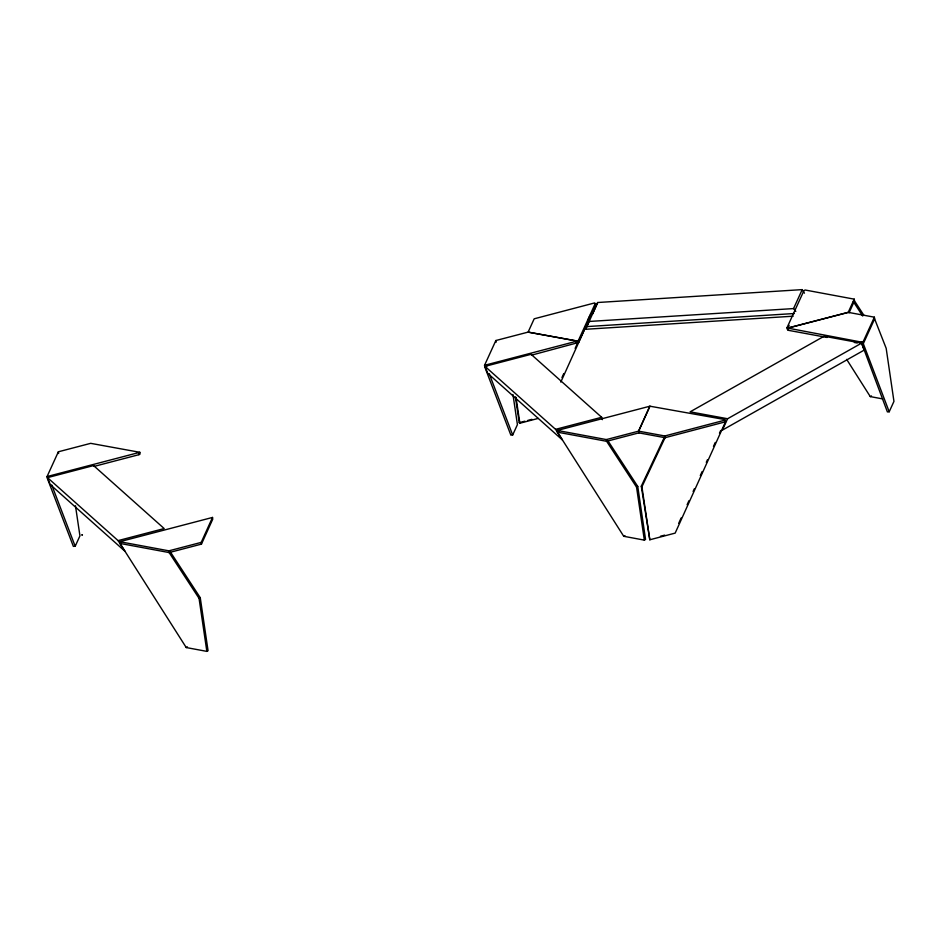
<?xml version="1.0" encoding="UTF-8"?>
<svg xmlns="http://www.w3.org/2000/svg" width="941" height="941" viewBox="0 0 941 941"><rect width="100%" height="100%" fill="white"/><g stroke="black" fill="none" stroke-linecap="round" stroke-linejoin="round"><path stroke-width="1.41" d="M793.169 316.2L585.608 329.279L589.042 321.469L793.557 308.577L795.815 311.436M592.607 313.941L597.7 302.508L802.214 289.616L804.449 293.18M82.443 534.9L81.985 534.864M81.914 535.006L82.138 534.994M561.965 377.553L563.765 373.577M575.139 348.393L576.939 344.418M588.313 319.234L590.101 315.259M560.801 382.093L595.524 305.213L594.641 302.931L534.182 318.811L528.113 332.114L495.86 340.524L484.544 365.308L484.803 367.025L510.857 435.118L512.68 435.013L517.421 424.614L512.963 394.491M678.732 523.267L681.131 517.973M687.118 504.717L688.918 500.741M693.117 491.461L694.317 488.814M700.304 475.57L702.104 471.594M706.291 462.313L707.491 459.667M713.478 446.41L715.278 442.435M719.477 433.154L720.677 430.507M119.73 541.71L168.886 550.838L169.145 552.567L201.456 544.11L201.209 542.392L212.501 517.444L119.73 541.71L119.989 543.428L186.236 647.549L206.855 651.384L208.055 650.702L200.257 597.7L170.333 551.885L169.145 552.567L119.989 543.428L121.177 542.745M201.456 544.11L212.748 519.161L212.501 517.444M649.808 539.781L641.915 486.779L665.052 437.694L638.786 432.86L638.527 431.143L649.819 406.183L724.605 419.51L725.499 421.803L675.168 533.112L649.808 539.781L641.292 486.215L664.428 437.13L665.052 437.694L725.499 421.803L724.864 421.239M557.225 430.449L606.38 439.576L606.639 441.305L638.951 432.848L638.704 431.131L649.996 406.183L557.225 430.449L557.472 432.166L623.73 536.288L644.35 540.122L645.55 539.44L637.751 486.438L607.827 440.623L606.639 441.305L557.472 432.166L558.672 431.484M75.468 505.752L79.938 535.876L75.186 546.274L73.363 546.38L47.309 478.287L47.05 476.569L58.366 451.786L90.689 443.34L139.821 452.303L140.068 454.021L138.88 454.691L94.006 466.43M578.409 340.419L577.221 341.089L528.113 332.114L577.315 341.042L577.48 342.806L578.668 342.136L578.409 340.419L595.265 303.496M578.668 342.136L595.524 305.213L594.888 304.649M585.608 329.279L597.7 302.508M727.593 418.745L722.406 430.108L864.144 350.123L861.591 343.136L824.116 336.231L690.118 411.84L727.593 418.745L861.591 343.136M793.557 308.577L802.214 289.616M787.064 327.597L787.946 329.879L787.064 327.597L803.92 290.675L805.108 290.004L854.24 299.156L854.487 300.885L863.92 315.353M787.311 329.315L789.123 325.363M854.24 299.156L848.17 312.447L787.688 328.162M849.029 312.847L854.487 300.885M787.641 328.068L861.238 342.065L887.387 411.899L889.198 411.782L863.309 343.677L863.062 341.948L874.377 317.176L848.1 312.341L787.641 328.068L788.523 330.35L827.151 337.466M874.377 317.176L874.624 318.893L863.309 343.677L861.486 343.783M889.198 411.782L893.95 401.384L886.175 348.311L874.624 318.893M206.855 651.384L199.057 598.37L200.257 597.7M186.236 647.549L187.424 646.867M644.35 540.122L636.551 487.109L637.751 486.438M623.73 536.288L624.918 535.605M47.05 476.569L139.821 452.303M484.544 365.308L577.315 341.042M531.5 355.169L577.562 342.759M846.665 359.38L870.272 396.596L871.472 395.926M515.386 396.867L519.244 422.662L524.878 421.18M527.701 420.439L531.924 419.333M519.244 422.662L519.879 423.227L538.193 418.416M638.527 431.143L664.805 435.977L725.24 420.074M660.453 536.252L664.675 535.135M47.497 477.628L93.582 465.572L164.181 528.56L118.084 540.616L47.497 477.628L50.261 484.603L124.93 551.238L118.084 540.616M484.991 366.367L555.578 429.355L562.424 439.976L487.756 373.342L484.991 366.367L531.077 354.31L601.664 417.298L602.381 419.651M555.578 429.355L601.664 417.298M168.886 550.838L201.209 542.392M606.38 439.576L638.704 431.131M586.761 326.598L794.392 313.518M861.238 342.065L863.062 341.948M854.334 342.465L857.192 342.995M870.272 396.596L882.646 398.902M641.292 486.215L641.915 486.779M606.639 441.305L636.551 487.109M169.145 552.567L199.057 598.37M853.299 301.555L862.721 316.035M489.226 373.718L512.68 435.013M51.731 484.98L75.186 546.274M664.805 435.977L665.052 437.694M576.115 341.712L576.374 343.43M516.021 397.431L519.879 423.227M495.86 340.524L496.119 342.253M486.368 365.19L486.615 366.908M138.621 452.974L138.88 454.691M58.366 451.786L58.624 453.515M788.264 328.621L788.523 330.35"/></g></svg>
